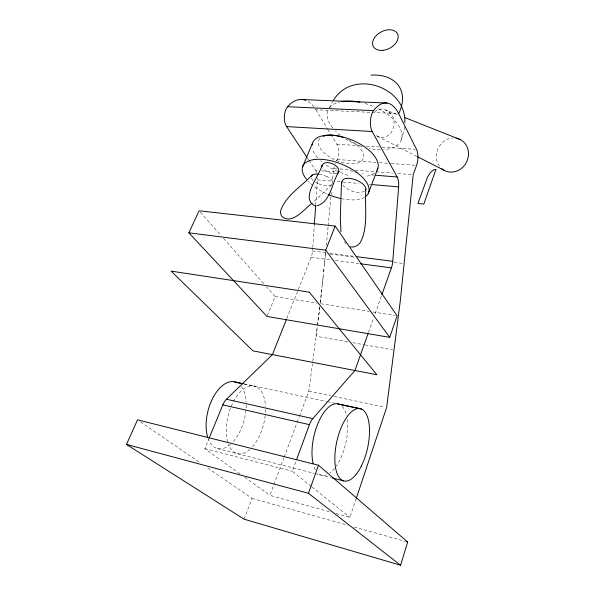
<?xml version="1.0" encoding="UTF-8"?>
<svg xmlns="http://www.w3.org/2000/svg" width="595" height="595" viewBox="0 0 595 595"><rect width="100%" height="100%" fill="white"/><g stroke="black" fill="none" stroke-linecap="round" stroke-linejoin="round"><path stroke-width="0.45" stroke-dasharray="2.98 2.23" d="M286.797 318.459L311.125 257.263A11.283 5.719 -82.7 0 0 312.509 251.016L312.702 248.241M312.769 247.319L314.316 225.133M315.729 204.881L317.47 179.839A11.409 5.794 -85.3 0 0 317.522 177.816M404.421 126.995L404.176 129.598L401.275 140.078M325.718 251.626L325.101 258.111M326.298 245.542L328.09 226.665M328.18 225.736L331.333 192.438M332.122 184.13L333.609 168.415L334.293 166.734M324.491 264.292L324.803 261.205M323.71 272.012L324.03 268.925M323.226 276.638L322.282 285.444M321.88 289.073L320.222 303.591M319.82 306.752L312.598 362.794M320.259 303.071L325.547 253.477L327.124 253.678M319.79 307.213L317.663 324.446M317.075 328.976L316.124 336.227L347.844 341.842M299.419 416.359L308.82 391.19L312.472 363.709M336.049 513.574L349.897 517.39L356.018 499.093M368.513 332.322L373.243 319.002M375.125 313.721L381.603 295.47M311.319 486.487L292.324 471.27L296.132 460.902M329.206 511.685L269.922 495.338L283.86 458.016M284.187 457.146L297.061 422.673M297.15 422.435L299.144 417.102M244.091 519.182L252.02 498.372L206.22 466.956M335.416 163.945L335.639 163.387M336.539 161.163L337.216 159.497A11.06 5.4 -86.2 0 0 336.837 144.176L331.787 135.883M267.348 315.61L275.121 296.541L266.538 286.857M239.986 473.88L204.806 448.675L208.815 438.939M329.28 107.948L332.627 101.782M331.742 184.785L313.372 202.01M374.761 111.674C377.647 108.9 382.183 108.32 385.768 110.008L397.743 114.768M364.393 191.374C357.037 194.275 348.09 190.668 342.824 185.224M374.634 172.892A35.023 17.225 22.2 0 1 371.131 174.863L365.077 176.76M336.904 173.435C331.765 174.521 326.097 172.096 322.81 168.102M308.076 101.5A47.184 24.521 -86.7 0 1 315.923 109.792L371.079 112.381M372.001 112.418L397.051 113.593M336.837 144.176L359.425 145.656M366.215 146.11L379.26 146.965M382.027 147.144L415.027 149.315M337.216 159.497L376.018 162.39M379.327 162.636L390.171 163.446M391.012 163.506L414.849 165.284M333.609 168.415L337.588 168.727M339.983 168.921L350.425 169.754M355.289 170.14L392.626 173.115M397.728 173.524L412.328 174.692M308.976 160.352L315.588 170.334L318.608 170.579M321.635 170.825L336.926 172.074M371.131 174.863L374.344 175.131M317.47 179.839L332.136 181.111M337.075 181.542L342.051 181.973M342.884 182.048L358.822 183.439M369.041 184.324L370.759 184.472M312.509 251.016L325.391 252.667M329.459 253.187L354.248 256.371M330.27 254.087L354.27 257.174M394.061 262.298L403.44 263.503M311.125 257.263L330.522 259.822M335.439 260.476L359.603 263.659M275.121 296.541L317.135 303.175M320.794 303.748L369.197 311.393M372.849 311.973L395.333 315.521M352.709 342.705L364.14 344.728M364.966 344.869L392.551 349.756M308.82 391.19L330.82 395.801M334.011 396.471L384.95 407.144M244.136 383.894L326.529 401.469M327.436 401.662L334.68 403.202M244.039 384.013L255.672 386.497M217.398 448.563L314.234 473.367M315.127 473.59L331.274 477.726M204.806 448.675L292.324 471.27M252.02 498.372L347.733 525.221M353.995 526.984L404.987 541.286M347.978 175.339L340.02 172.327M376.263 135.667C393.243 144.221 401.32 115.951 385.768 110.008L389.346 112.351L392.038 115.594M377.193 136.173L416.716 156.321M140.569 421.937L200.113 462.769M244.709 477.264L269.922 495.338M311.951 486.993L349.897 517.39M200.337 212.162L221.176 235.679M223.631 238.446L264.083 284.09M345.926 244.062L343.137 239.458M307.451 158.054L308.671 159.899M315.923 109.792L327.8 129.331M327.927 129.531L331.608 135.578M315.588 170.334A11.409 5.794 -85.3 0 1 316.704 172.706M241.243 386.453A34.443 18.668 -75.4 0 1 246.122 402.294M246.196 405.046A34.443 18.668 -75.4 0 1 232.214 442.717M230.444 444.383A34.443 18.668 -75.4 0 1 208.495 439.46M348.298 139.684A24.008 11.907 22.5 0 1 362.191 160.3A24.008 11.907 22.5 0 1 332.136 158.411A24.008 11.907 22.5 0 1 320.564 137.936M439.512 166.25A17.344 15.76 -63.3 0 1 438.203 148.274A17.344 15.76 -63.3 0 1 453.1 138.033M378.108 108.64A39.53 20.825 22.1 0 1 401.915 133.972A39.53 20.825 22.1 0 1 383.753 149.605M380.428 149.702A39.53 20.825 22.1 0 1 369.212 148.445M362.214 146.608A39.53 20.825 22.1 0 1 344.617 138.33M340.34 135.281A39.53 20.825 22.1 0 1 335.387 130.907M332.806 128.051A39.53 20.825 22.1 0 1 328.009 110.358M329.578 107.71A39.53 20.825 22.1 0 1 340.087 101.849M364.936 103.463A39.53 20.825 22.1 0 1 374.746 107.04M364.609 197.25A35.462 16.556 22.1 0 1 342.393 198.856M326.432 193.643A35.462 16.556 22.1 0 1 308.165 181.178M227.684 442.003A34.852 18.252 -75.7 0 1 241.347 390.893A34.852 18.252 -75.7 0 1 265.496 406.63M265.556 409.412A34.852 18.252 -75.7 0 1 265.467 412.372M265.199 415.481A34.852 18.252 -75.7 0 1 252.31 446.964M249.974 449.299A34.852 18.252 -75.7 0 1 228.517 444.502M342.192 406.392A36.6 16.296 -77.1 0 1 346.677 415.957M347.294 419.497A36.6 16.296 -77.1 0 1 336.16 466.197M334.568 468.339A36.6 16.296 -77.1 0 1 329.801 473.01M326.469 474.847A36.6 16.296 -77.1 0 1 317.403 472.668M315.365 469.753A36.6 16.296 -77.1 0 1 313.788 465.982M362.957 173.219A33.03 17.828 29.8 0 1 362.273 173.19M357.989 172.676A33.03 17.828 29.8 0 1 348.298 169.887M337.945 171.486A35.023 17.225 22.2 0 1 325.16 164.406M321.508 161.542A35.023 17.225 22.2 0 1 320.579 160.717M317.7 157.824A35.023 17.225 22.2 0 1 312.435 148.683M313.245 180.59A9.118 4.202 22.6 0 1 311.237 177.801M319.084 174.164A12.882 5.935 22.4 0 1 326.105 176.224M326.127 176.187A10.703 4.939 22.4 0 1 328.983 177.727L329.407 178.017A9.141 4.224 22.4 0 1 332.947 182.315M331.66 184.733A12.941 5.987 22.5 0 1 318.005 183.513M317.983 183.55A10.71 4.939 22.5 0 1 315.179 182.04"/><path stroke-width="0.89" d="M350.351 246.799C354.226 247.825 358.16 245.564 360.339 242.44C368.781 226.174 364.385 206.763 365.88 189.18C366.081 181.319 341.344 172.409 341.775 183.468M341.493 181.869L340.31 218.826L340.98 231.79M314.361 224.456L315.67 205.721M381.856 294.77L391.413 267.862A11.811 5.072 -82.6 0 0 392.774 261.317L398.643 186.904A11.945 5.147 -84.8 0 0 397.163 176.99L372.217 131.51A12.718 5.697 -86.9 0 1 373.534 110.648L287.616 106.713A12.116 6.381 -87.9 0 0 286.597 126.594L306.946 157.288M338.302 172.699C342.296 165.239 322.334 157.623 322.096 166.801M365.88 189.18L365.337 190.519M311.178 176.462L311.349 175.986A10.799 4.976 22.5 0 1 312.241 175.012C301.382 186.488 285.808 195.435 280.572 210.987C280.349 213.099 280.825 215.353 282.357 216.9C292.621 224.746 304.58 208.622 312.04 203.259M400.584 565.25L407.672 542.038L318.496 465.238L137.519 419.839L126.497 444.435L244.091 519.182L400.584 565.25L308.493 493.3L126.497 444.435M356.279 498.305L386.638 407.493L400.316 300.787L413.19 174.759L416.567 165.41A11.565 4.775 -85.5 0 0 416.545 149.419L398.702 113.667C409.925 90.752 395.37 73.564 371.124 75.141M389.71 337.358L397.125 315.804L335.171 226.078L199.109 210.779L188.868 232.824L267.006 316.443L389.71 337.358L325.733 250.183L188.868 232.824M368.037 333.661L354.947 370.499L312.814 418.649A13.373 6.173 -77 0 0 309.452 424.659L296.674 459.429M308.493 493.3L318.496 465.238M368.312 193.375L377.914 168.14M325.733 250.183L335.171 226.078M286.463 319.299L272.421 354.62L226.45 399.238A12.711 6.895 -75.6 0 0 222.842 404.853L209.053 438.366M302.565 166.883L312.501 143.269M339.113 171.39C331.958 181.75 331.073 201.854 316.964 205.803M321.91 165.12C320.608 174.551 298.995 198.618 315.305 205.922M333.438 100.354C352.463 68.544 406.556 86.498 404.823 122.667M338.109 172.855L337.677 173.115M302.595 99.558L387.048 103.039M397.877 113.63L398.702 113.667A49.474 21.829 -85.9 0 0 373.534 110.648M286.597 126.594L372.217 131.51M375.951 175.257L397.163 176.99M372.47 184.621L398.643 186.904M356.762 256.69L392.774 261.317M360.451 263.771L391.413 267.862M234.177 381.774L243.229 383.701M337.395 403.782L360.034 408.609M235.984 382.295L243.147 383.827M361.552 409.085L339.321 404.34A36.6 16.296 -77.1 0 0 318.585 421.959A36.6 16.296 -77.1 0 0 313.082 463.408M226.45 399.238L312.814 418.649M222.842 404.853L309.452 424.659M332.166 477.956L343.821 480.938M405.879 541.539L407.672 542.038M404.593 117.49L460.27 139.594M417.526 156.738L444.361 170.423M287.616 106.713A47.184 24.521 -86.7 0 1 305.689 100.332M207.625 436.983A34.443 18.668 -75.4 0 1 213.352 397.066A34.443 18.668 -75.4 0 1 237.152 382.838M323.122 136.381A24.008 11.907 22.5 0 1 343.456 137.638M312.144 145.009A35.023 17.225 22.2 0 1 350.567 139.446A35.023 17.225 22.2 0 1 377.022 170.23M455.963 138.204A17.344 15.76 -63.3 0 1 466.748 161.654A17.344 15.76 -63.3 0 1 441.743 168.638M306.551 179.326A35.462 16.556 22.1 0 1 334.07 161.572A35.462 16.556 22.1 0 1 366.17 196.127M340.868 198.529A35.462 16.556 22.1 0 1 328.038 194.357M341.53 101.552A39.53 20.825 22.1 0 1 359.982 102.243M312.323 175.056A12.882 5.935 22.4 0 1 318.139 174.06M435.904 169.538L423.811 204.07L417.898 203.512L427.53 177.094L430.289 172.61L433.554 169.947A4.12 3.146 -26.8 0 1 435.347 169.53L435.904 169.538M309.288 292.16L171.07 271.112L252.972 350.879L376.851 374.716L309.288 292.16M382.786 50.344A13.663 9.193 -27.8 0 0 397.564 33.885A13.663 9.193 -27.8 0 0 375.817 36.027A13.663 9.193 -27.8 0 0 382.786 50.344M361.344 466.071A37.069 15.73 -77.4 0 0 360.377 408.683A37.069 15.73 -77.4 0 0 334.844 459.749A37.069 15.73 -77.4 0 0 361.344 466.071"/></g></svg>
